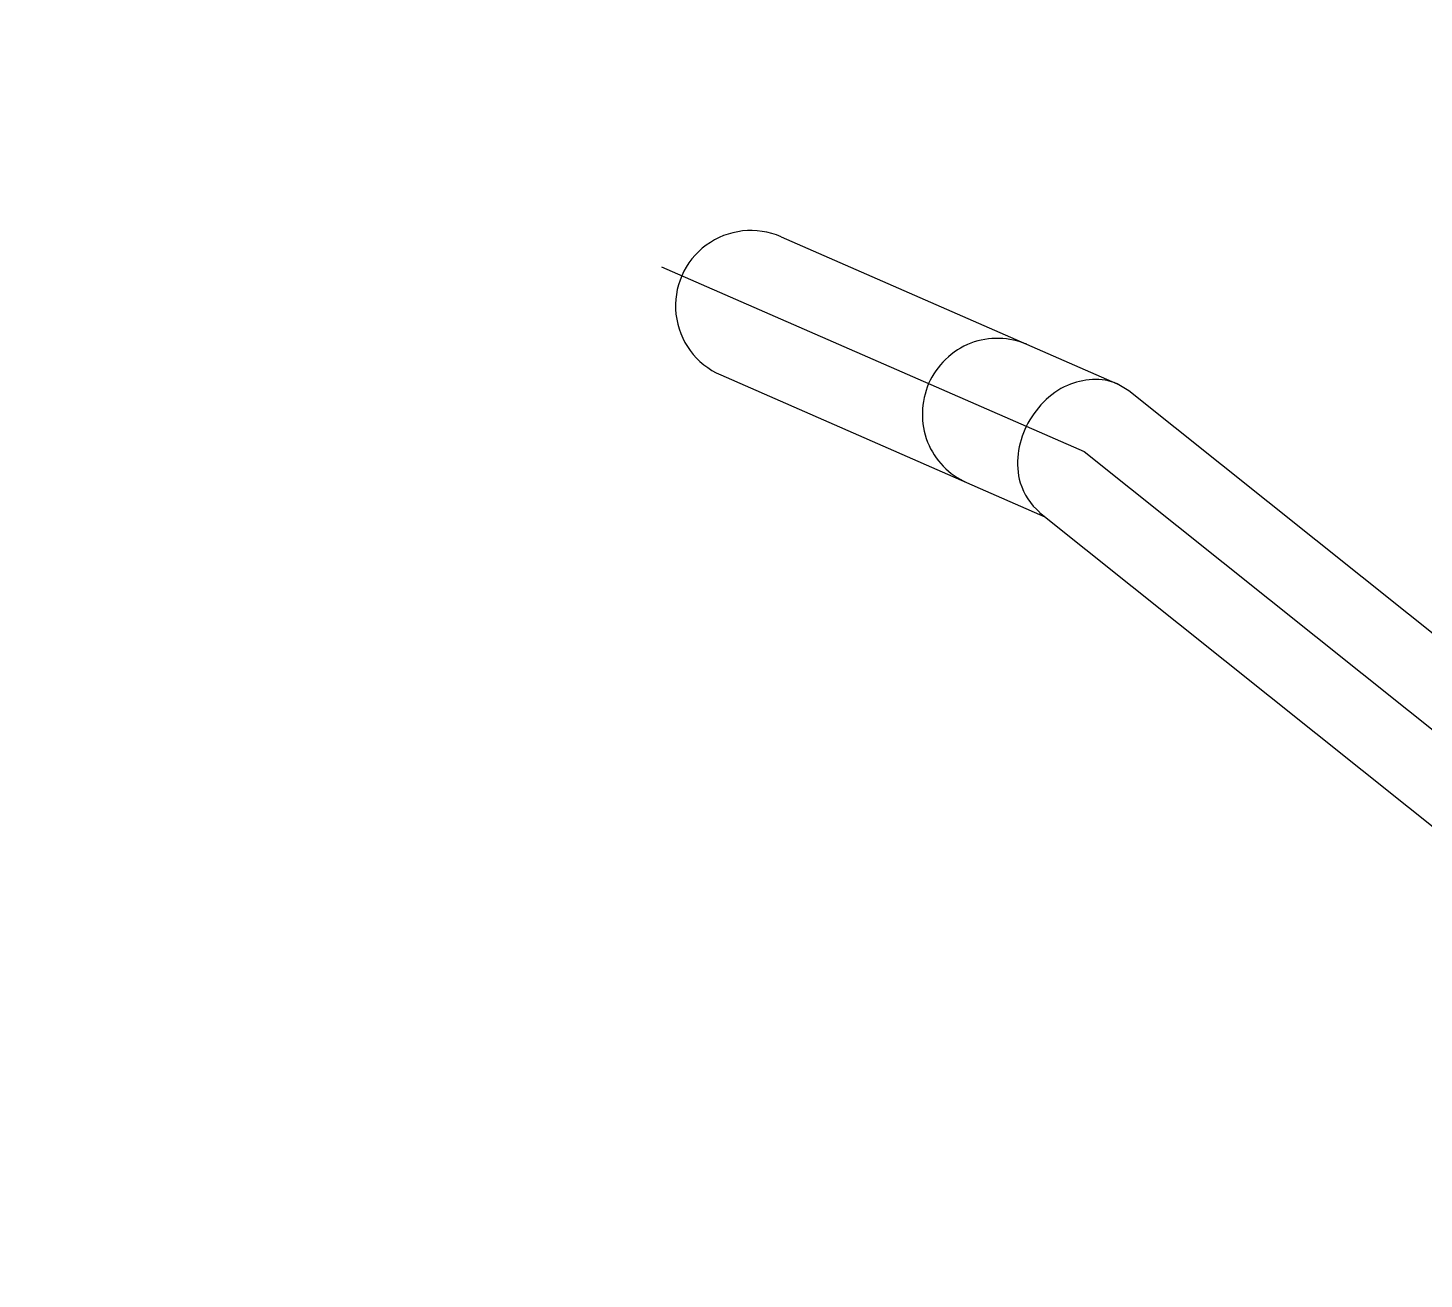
# Model space of a CAD drawing. Header units: millimetres. Extents: x 1145859089 to 1147511753, y -1047484727 to -1047247487.
# Drawn here: x 1146004666.7 to 1146004981.5, y -1047430807.1 to -1047430524.9 of the extents above; entities that cross this region are included whole.
import ezdxf
from ezdxf.xclip import XClip

# ---------------------------------------------------------------- set-up
doc = ezdxf.new("R2010")
doc.units = ezdxf.units.MM
doc.header["$LTSCALE"] = 100
doc.header["$MEASUREMENT"] = 0
doc.header["$XCLIPFRAME"] = 2
doc.linetypes.add('단지배치도$0$CENTER', pattern=[31, 30, -0.5, 0, -0.5])
doc.layers.get('0').update_dxf_attribs({"linetype": 'CONTINUOUS'})
doc.layers.add('XREF', color=135, linetype='CONTINUOUS')
doc.layers.add('단지배치도$0$W240910', color=135, linetype='CONTINUOUS')

# ---------------------------------------------------------------- blocks, each defined once
blk = doc.blocks.new('단지배치도$0$zw$9902')
at = {"layer": '단지배치도$0$W240910', "linetype": 'ByBlock', "ltscale": 20}
for p, q in [((66695.68, -59202.74), (66771.47, -59235.89)), ((66682.05, -59233.89), (66755.18, -59265.87)), ((66774.11, -59237.48), (66771.47, -59235.89)), ((67057.9, -59464.22), (66774.12, -59237.49)), ((66753.94, -59264.89), (67036.69, -59490.79))]:
    blk.add_line(p, q, dxfattribs=at)
at = {"layer": '단지배치도$0$W240910', "linetype": '단지배치도$0$CENTER'}
for p, q in [((66668.71, -59209.5), (66764.04, -59251.19)), ((66764.04, -59251.19), (67047.31, -59477.51))]:
    blk.add_line(p, q, dxfattribs=at)
at = {"layer": '단지배치도$0$W240910'}
blk.add_arc((56404.25, -57219.78, 0), 12756.72, 322.50733, 9.110085, dxfattribs=at)
at = {"layer": '단지배치도$0$W240910', "linetype": 'ByBlock', "ltscale": 20}
blk.add_arc((66688.87, -59218.31), 17, 66.3767, 246.3767, dxfattribs=at)
for points, start_tangent, end_tangent in [([(66751.1, -59226.98), (66738.47, -59226.71), (66728.95, -59235.84)], (-0.9162, 0.400722), (-0.400722, -0.9162)), ([(66728.95, -59235.84), (66728.71, -59249.04), (66737.47, -59258.13)], (-0.400722, -0.9162), (0.9162, -0.400722)), ([(66771.47, -59235.89), (66760.26, -59236.23)], (-0.912681, 0.408674), (-0.91586, -0.401497)), ([(66760.26, -59236.23), (66750.97, -59245.48)], (-0.91586, -0.401497), (-0.436524, -0.899693)), ([(66750.97, -59245.48), (66749.61, -59258.19), (66753.98, -59264.84)], (-0.436524, -0.899693), (0.768561, -0.639777))]:
    blk.add_spline(points, degree=3, dxfattribs=dict(at, start_tangent=start_tangent, end_tangent=end_tangent))
blk = doc.blocks.new('단지배치도')
blk.add_blockref('단지배치도$0$zw$9902', (141034.19, 142437.16))

msp = doc.modelspace()

# ---------------------------------------------------------------- block references
at = {"layer": 'XREF'}
ref = msp.add_blockref('단지배치도', (1145797106.633357, -1047513806.462535), dxfattribs=at)
XClip(ref).set_block_clipping_path([(72982.4064819524, 34919.7593965302), (360382.4067475507, 255319.7593436702)])

doc.saveas('drawing.dxf')
